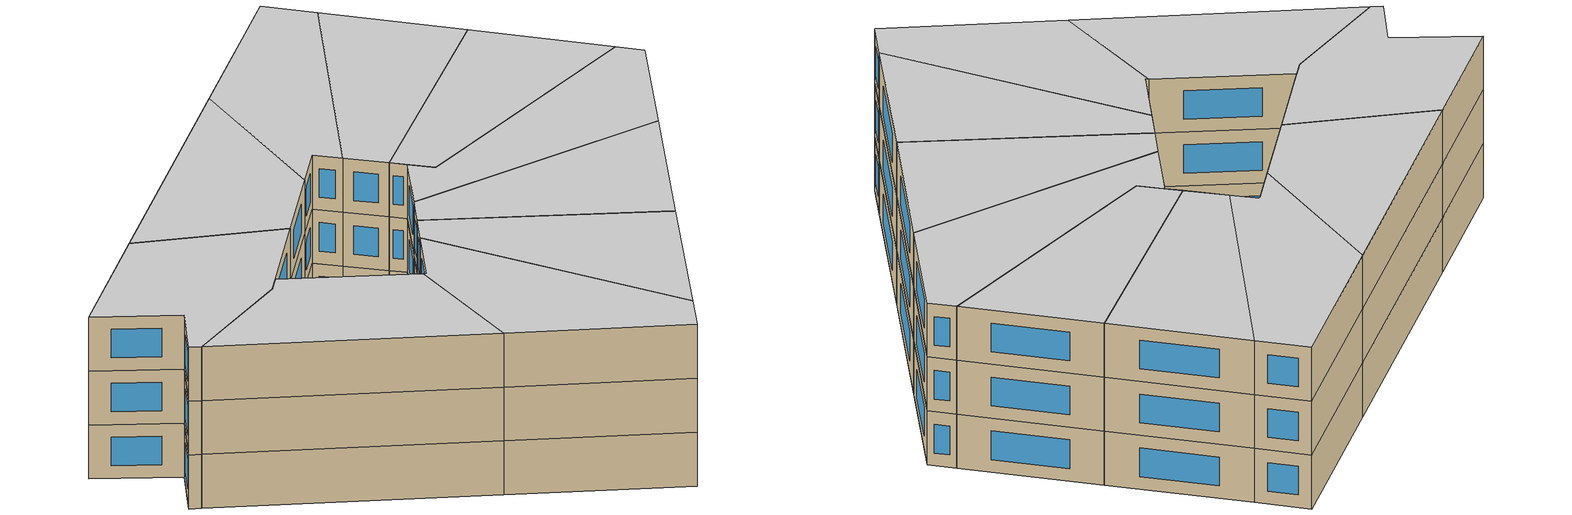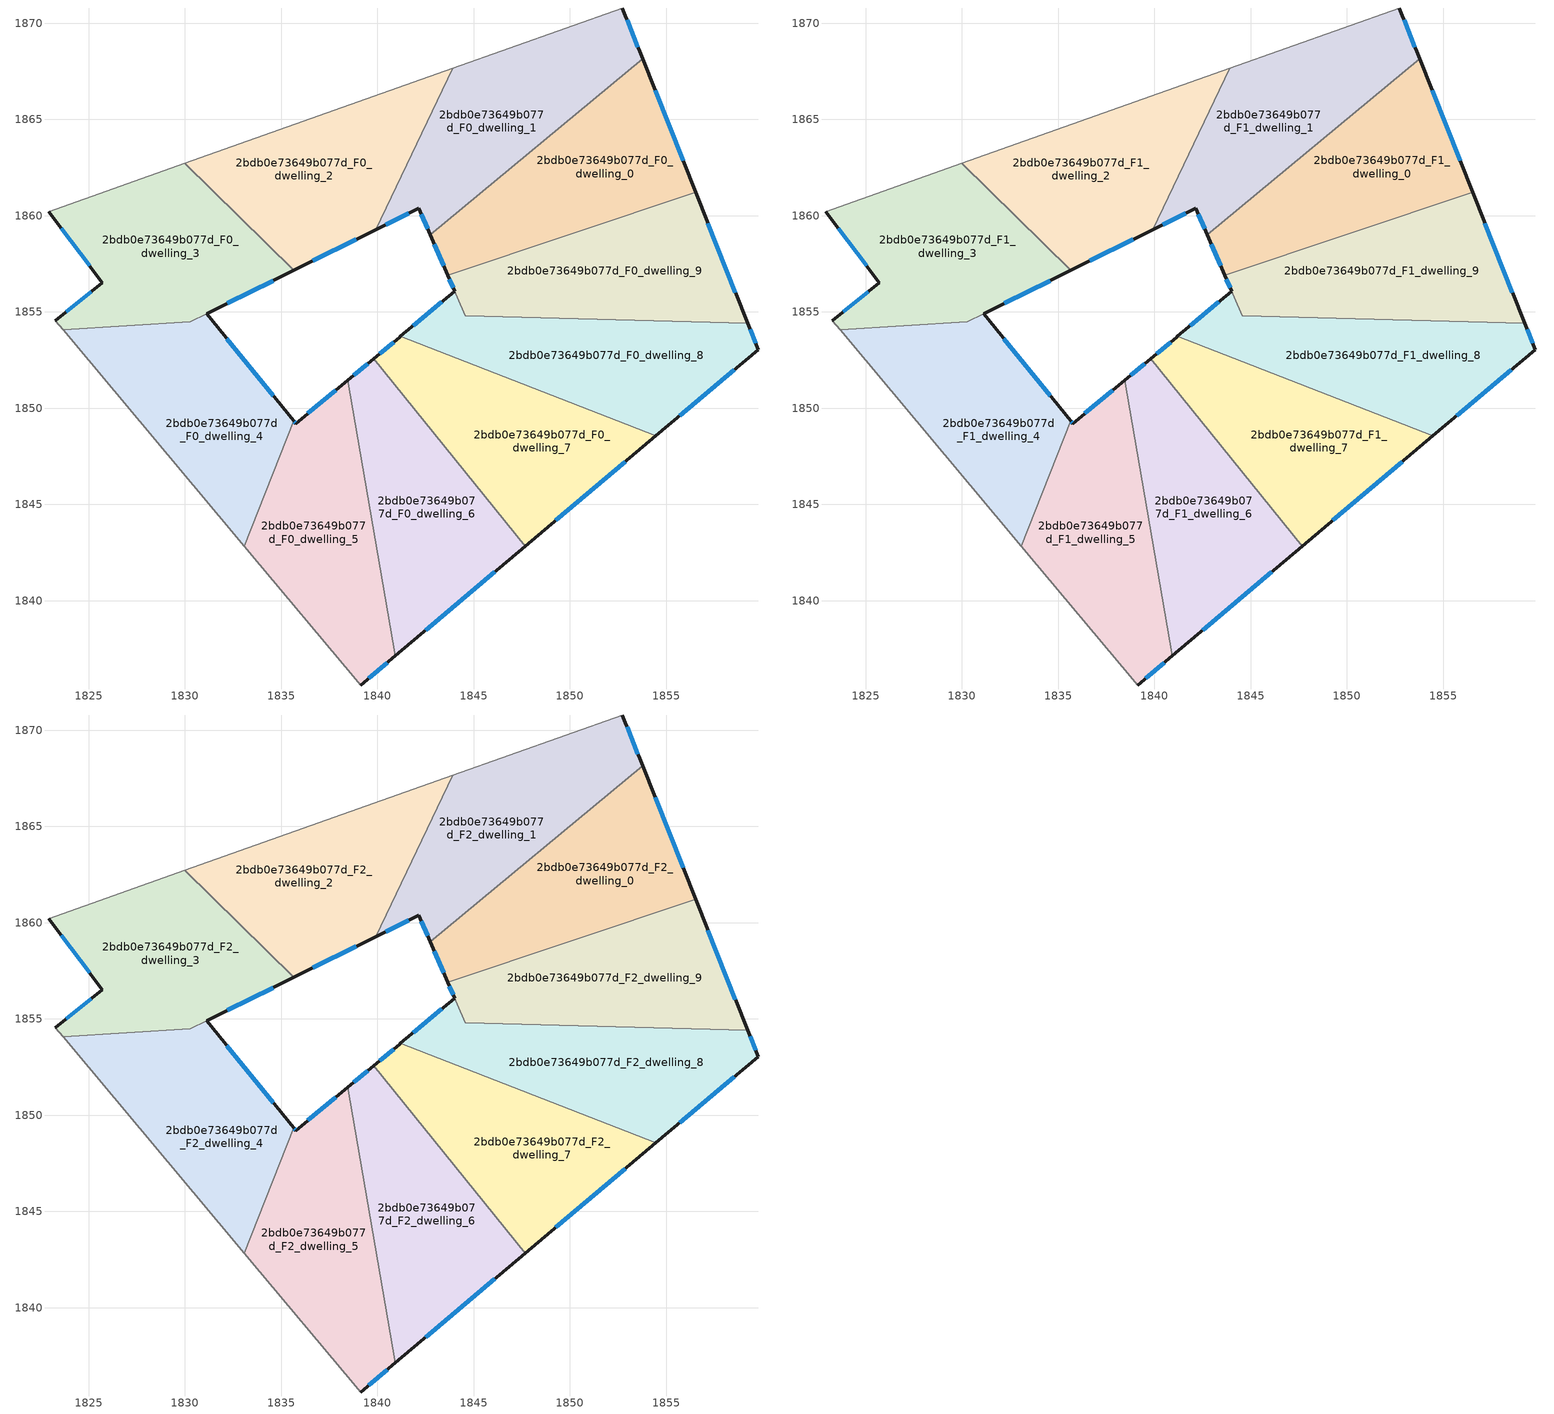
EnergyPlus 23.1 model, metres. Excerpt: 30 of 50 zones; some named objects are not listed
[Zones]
2bdb0e73649b077d_F0_dwelling_0
 floor ground (EU_floor_Construction): 1853.78,1868.14 1856.53,1861.22 1843.67,1856.91 1842.75,1859.01 z0
 wall outside (EU_wall_Construction): 1842.75,1859.01 1843.66,1856.91 / 1856.53,1861.22 1853.78,1868.14 z0:3
 wall to 2bdb0e73649b077d_F0_dwelling_1 (EU_wall_Construction): 1853.78,1868.14 1842.75,1859.01 z0:3
 wall to 2bdb0e73649b077d_F0_dwelling_9 (EU_wall_Construction): 1843.67,1856.91 1856.53,1861.22 z0:3
 window (EU_Window_Construction): 1842.96,1858.51 1843.44,1857.4 / 1855.89,1862.84 1854.43,1866.51 z0.7:2.3
 roof outside (EU_roof_Construction): 1843.67,1856.91 1842.75,1859.01 1843.66,1856.91 z3
2bdb0e73649b077d_F0_dwelling_1
 floor ground (EU_floor_Construction): 1852.73,1870.79 1853.78,1868.14 1842.75,1859.01 1842.15,1860.39 1839.92,1859.28 1843.91,1867.66 z0
 wall outside (EU_wall_Construction): 1839.92,1859.28 1842.15,1860.39 1842.75,1859.01 / 1853.78,1868.14 1852.73,1870.79 z0:3
 wall adiabatic (EU_wall_Construction): 1852.73,1870.79 1843.91,1867.66 z0:3
 wall to 2bdb0e73649b077d_F0_dwelling_2 (EU_wall_Construction): 1843.91,1867.66 1839.92,1859.28 z0:3
 window (EU_Window_Construction): 1842.29,1860.06 1842.61,1859.33 / 1840.44,1859.54 1841.63,1860.13 / 1853.54,1868.76 1852.98,1870.17 z0.7:2.3
2bdb0e73649b077d_F0_dwelling_2
 floor ground (EU_floor_Construction): 1843.91,1867.66 1839.92,1859.28 1835.65,1857.16 1830,1862.72 z0
 wall outside (EU_wall_Construction): 1835.65,1857.16 1839.92,1859.28 z0:3
 wall adiabatic (EU_wall_Construction): 1843.91,1867.66 1830,1862.72 z0:3
 wall to 2bdb0e73649b077d_F0_dwelling_3 (EU_wall_Construction): 1830,1862.72 1835.65,1857.16 z0:3
 window (EU_Window_Construction): 1836.65,1857.66 1838.92,1858.78 z0.7:2.3
2bdb0e73649b077d_F0_dwelling_3
 floor ground (EU_floor_Construction): 1835.65,1857.16 1830.28,1854.49 1823.68,1854.08 1823.28,1854.55 1825.72,1856.53 1822.94,1860.21 1830,1862.72 z0
 wall outside (EU_wall_Construction): 1822.94,1860.21 1825.72,1856.53 1823.28,1854.55 / 1831.13,1854.91 1835.65,1857.16 z0:3
 wall adiabatic (EU_wall_Construction): 1823.28,1854.55 1823.68,1854.08 / 1830,1862.72 1822.94,1860.21 z0:3
 wall to 2bdb0e73649b077d_F0_dwelling_4 (EU_wall_Construction): 1823.68,1854.08 1830.28,1854.49 1831.13,1854.91 z0:3
 window (EU_Window_Construction): 1825.15,1856.06 1823.85,1855.01 / 1823.59,1859.34 1825.07,1857.39 / 1832.19,1855.44 1834.59,1856.63 z0.7:2.3
2bdb0e73649b077d_F0_dwelling_4
 floor ground (EU_floor_Construction): 1831.13,1854.91 1835.65,1849.34 1833.09,1842.83 1823.68,1854.08 1830.28,1854.49 z0
 wall outside (EU_wall_Construction): 1835.65,1849.34 1831.13,1854.91 z0:3
 wall adiabatic (EU_wall_Construction): 1823.68,1854.08 1833.09,1842.83 z0:3
 wall to 2bdb0e73649b077d_F0_dwelling_5 (EU_wall_Construction): 1833.09,1842.83 1835.65,1849.34 z0:3
 window (EU_Window_Construction): 1834.59,1850.65 1832.19,1853.6 z0.7:2.3
2bdb0e73649b077d_F0_dwelling_5
 floor ground (EU_floor_Construction): 1838.47,1851.46 1840.92,1837.13 1839.13,1835.62 1833.09,1842.83 1835.65,1849.34 1835.76,1849.2 z0
 wall outside (EU_wall_Construction): 1838.47,1851.46 1835.76,1849.2 1835.65,1849.34 / 1839.13,1835.62 1840.92,1837.13 z0:3
 wall adiabatic (EU_wall_Construction): 1833.09,1842.83 1839.13,1835.62 z0:3
 wall to 2bdb0e73649b077d_F0_dwelling_6 (EU_wall_Construction): 1840.92,1837.13 1838.47,1851.46 z0:3
 window (EU_Window_Construction): 1835.74,1849.23 1835.68,1849.31 / 1837.83,1850.93 1836.4,1849.73 / 1839.55,1835.97 1840.5,1836.78 z0.7:2.3
2bdb0e73649b077d_F0_dwelling_6
 floor ground (EU_floor_Construction): 1839.81,1852.57 1847.68,1842.83 1840.92,1837.13 1838.47,1851.46 z0
 wall outside (EU_wall_Construction): 1839.81,1852.57 1838.47,1851.46 / 1840.92,1837.13 1847.68,1842.83 z0:3
 wall to 2bdb0e73649b077d_F0_dwelling_7 (EU_wall_Construction): 1847.68,1842.83 1839.81,1852.57 z0:3
 window (EU_Window_Construction): 1839.49,1852.31 1838.79,1851.72 / 1842.51,1838.47 1846.09,1841.49 z0.7:2.3
2bdb0e73649b077d_F0_dwelling_7
 floor ground (EU_floor_Construction): 1854.48,1848.57 1847.68,1842.83 1839.81,1852.57 1841.16,1853.69 1841.2,1853.73 z0
 wall outside (EU_wall_Construction): 1841.2,1853.73 1841.16,1853.69 1839.81,1852.57 / 1847.68,1842.83 1854.48,1848.57 z0:3
 wall to 2bdb0e73649b077d_F0_dwelling_8 (EU_wall_Construction): 1854.48,1848.57 1841.2,1853.73 z0:3
 window (EU_Window_Construction): 1849.27,1844.18 1852.88,1847.22 / 1840.84,1853.43 1840.13,1852.83 z0.7:2.3
2bdb0e73649b077d_F0_dwelling_8
 floor ground (EU_floor_Construction): 1859.24,1854.41 1859.78,1853.04 1854.48,1848.57 1841.2,1853.73 1844.02,1856.07 1843.66,1856.91 1843.67,1856.91 1844.56,1854.79 z0
 wall outside (EU_wall_Construction): 1843.66,1856.91 1844.02,1856.07 1841.2,1853.73 / 1854.48,1848.57 1859.78,1853.04 1859.24,1854.41 z0:3
 wall to 2bdb0e73649b077d_F0_dwelling_9 (EU_wall_Construction): 1859.24,1854.41 1844.56,1854.79 1843.67,1856.91 z0:3
 window (EU_Window_Construction): 1843.74,1856.71 1843.93,1856.27 / 1859.65,1853.36 1859.37,1854.09 / 1855.72,1849.62 1858.54,1851.99 / 1843.36,1855.52 1841.86,1854.28 z0.7:2.3
2bdb0e73649b077d_F0_dwelling_9
 floor ground (EU_floor_Construction): 1856.53,1861.22 1859.24,1854.41 1844.56,1854.79 1843.67,1856.91 z0
 wall outside (EU_wall_Construction): 1859.24,1854.41 1856.53,1861.22 z0:3
 window (EU_Window_Construction): 1858.6,1856.01 1857.17,1859.62 z0.7:2.3
2bdb0e73649b077d_F1_dwelling_0
 floor to 2bdb0e73649b077d_F0_dwelling_0 (EU_floor_Construction): 1853.78,1868.14 1856.53,1861.22 1843.67,1856.91 1842.75,1859.01 z3
 wall outside (EU_wall_Construction): 1842.75,1859.01 1843.66,1856.91 / 1856.53,1861.22 1853.78,1868.14 z3:6
 wall to 2bdb0e73649b077d_F1_dwelling_1 (EU_wall_Construction): 1853.78,1868.14 1842.75,1859.01 z3:6
 wall to 2bdb0e73649b077d_F1_dwelling_9 (EU_wall_Construction): 1843.67,1856.91 1856.53,1861.22 z3:6
 window (EU_Window_Construction): 1842.96,1858.51 1843.44,1857.4 / 1855.89,1862.84 1854.43,1866.51 z3.7:5.3
 roof outside (EU_roof_Construction): 1843.67,1856.91 1842.75,1859.01 1843.66,1856.91 z6
2bdb0e73649b077d_F1_dwelling_1
 floor to 2bdb0e73649b077d_F0_dwelling_1 (EU_floor_Construction): 1852.73,1870.79 1853.78,1868.14 1842.75,1859.01 1842.15,1860.39 1839.92,1859.28 1843.91,1867.66 z3
 wall outside (EU_wall_Construction): 1839.92,1859.28 1842.15,1860.39 1842.75,1859.01 / 1853.78,1868.14 1852.73,1870.79 z3:6
 wall adiabatic (EU_wall_Construction): 1852.73,1870.79 1843.91,1867.66 z3:6
 wall to 2bdb0e73649b077d_F1_dwelling_2 (EU_wall_Construction): 1843.91,1867.66 1839.92,1859.28 z3:6
 window (EU_Window_Construction): 1842.29,1860.06 1842.61,1859.33 / 1840.44,1859.54 1841.63,1860.13 / 1853.54,1868.76 1852.98,1870.17 z3.7:5.3
2bdb0e73649b077d_F1_dwelling_2
 floor to 2bdb0e73649b077d_F0_dwelling_2 (EU_floor_Construction): 1843.91,1867.66 1839.92,1859.28 1835.65,1857.16 1830,1862.72 z3
 wall outside (EU_wall_Construction): 1835.65,1857.16 1839.92,1859.28 z3:6
 wall adiabatic (EU_wall_Construction): 1843.91,1867.66 1830,1862.72 z3:6
 wall to 2bdb0e73649b077d_F1_dwelling_3 (EU_wall_Construction): 1830,1862.72 1835.65,1857.16 z3:6
 window (EU_Window_Construction): 1836.65,1857.66 1838.92,1858.78 z3.7:5.3
2bdb0e73649b077d_F1_dwelling_3
 floor to 2bdb0e73649b077d_F0_dwelling_3 (EU_floor_Construction): 1835.65,1857.16 1830.28,1854.49 1823.68,1854.08 1823.28,1854.55 1825.72,1856.53 1822.94,1860.21 1830,1862.72 z3
 wall outside (EU_wall_Construction): 1822.94,1860.21 1825.72,1856.53 1823.28,1854.55 / 1831.13,1854.91 1835.65,1857.16 z3:6
 wall adiabatic (EU_wall_Construction): 1823.28,1854.55 1823.68,1854.08 / 1830,1862.72 1822.94,1860.21 z3:6
 wall to 2bdb0e73649b077d_F1_dwelling_4 (EU_wall_Construction): 1823.68,1854.08 1830.28,1854.49 1831.13,1854.91 z3:6
 window (EU_Window_Construction): 1825.15,1856.06 1823.85,1855.01 / 1823.59,1859.34 1825.07,1857.39 / 1832.19,1855.44 1834.59,1856.63 z3.7:5.3
2bdb0e73649b077d_F1_dwelling_4
 floor to 2bdb0e73649b077d_F0_dwelling_4 (EU_floor_Construction): 1831.13,1854.91 1835.65,1849.34 1833.09,1842.83 1823.68,1854.08 1830.28,1854.49 z3
 wall outside (EU_wall_Construction): 1835.65,1849.34 1831.13,1854.91 z3:6
 wall adiabatic (EU_wall_Construction): 1823.68,1854.08 1833.09,1842.83 z3:6
 wall to 2bdb0e73649b077d_F1_dwelling_5 (EU_wall_Construction): 1833.09,1842.83 1835.65,1849.34 z3:6
 window (EU_Window_Construction): 1834.59,1850.65 1832.19,1853.6 z3.7:5.3
2bdb0e73649b077d_F1_dwelling_5
 floor to 2bdb0e73649b077d_F0_dwelling_5 (EU_floor_Construction): 1838.47,1851.46 1840.92,1837.13 1839.13,1835.62 1833.09,1842.83 1835.65,1849.34 1835.76,1849.2 z3
 wall outside (EU_wall_Construction): 1838.47,1851.46 1835.76,1849.2 1835.65,1849.34 / 1839.13,1835.62 1840.92,1837.13 z3:6
 wall adiabatic (EU_wall_Construction): 1833.09,1842.83 1839.13,1835.62 z3:6
 wall to 2bdb0e73649b077d_F1_dwelling_6 (EU_wall_Construction): 1840.92,1837.13 1838.47,1851.46 z3:6
 window (EU_Window_Construction): 1835.74,1849.23 1835.68,1849.31 / 1837.83,1850.93 1836.4,1849.73 / 1839.55,1835.97 1840.5,1836.78 z3.7:5.3
2bdb0e73649b077d_F1_dwelling_6
 floor to 2bdb0e73649b077d_F0_dwelling_6 (EU_floor_Construction): 1839.81,1852.57 1847.68,1842.83 1840.92,1837.13 1838.47,1851.46 z3
 wall outside (EU_wall_Construction): 1839.81,1852.57 1838.47,1851.46 / 1840.92,1837.13 1847.68,1842.83 z3:6
 wall to 2bdb0e73649b077d_F1_dwelling_7 (EU_wall_Construction): 1847.68,1842.83 1839.81,1852.57 z3:6
 window (EU_Window_Construction): 1839.49,1852.31 1838.79,1851.72 / 1842.51,1838.47 1846.09,1841.49 z3.7:5.3
2bdb0e73649b077d_F1_dwelling_7
 floor to 2bdb0e73649b077d_F0_dwelling_7 (EU_floor_Construction): 1854.48,1848.57 1847.68,1842.83 1839.81,1852.57 1841.16,1853.69 1841.2,1853.73 z3
 wall outside (EU_wall_Construction): 1841.2,1853.73 1841.16,1853.69 1839.81,1852.57 / 1847.68,1842.83 1854.48,1848.57 z3:6
 wall to 2bdb0e73649b077d_F1_dwelling_8 (EU_wall_Construction): 1854.48,1848.57 1841.2,1853.73 z3:6
 window (EU_Window_Construction): 1849.27,1844.18 1852.88,1847.22 / 1840.84,1853.43 1840.13,1852.83 z3.7:5.3
2bdb0e73649b077d_F1_dwelling_8
 floor to 2bdb0e73649b077d_F0_dwelling_8 (EU_floor_Construction): 1859.24,1854.41 1859.78,1853.04 1854.48,1848.57 1841.2,1853.73 1844.02,1856.07 1843.66,1856.91 1843.67,1856.91 1844.56,1854.79 z3
 wall outside (EU_wall_Construction): 1843.66,1856.91 1844.02,1856.07 1841.2,1853.73 / 1854.48,1848.57 1859.78,1853.04 1859.24,1854.41 z3:6
 wall to 2bdb0e73649b077d_F1_dwelling_9 (EU_wall_Construction): 1859.24,1854.41 1844.56,1854.79 1843.67,1856.91 z3:6
 window (EU_Window_Construction): 1843.74,1856.71 1843.93,1856.27 / 1859.65,1853.36 1859.37,1854.09 / 1855.72,1849.62 1858.54,1851.99 / 1843.36,1855.52 1841.86,1854.28 z3.7:5.3
2bdb0e73649b077d_F1_dwelling_9
 floor to 2bdb0e73649b077d_F0_dwelling_9 (EU_floor_Construction): 1856.53,1861.22 1859.24,1854.41 1844.56,1854.79 1843.67,1856.91 z3
 wall outside (EU_wall_Construction): 1859.24,1854.41 1856.53,1861.22 z3:6
 window (EU_Window_Construction): 1858.6,1856.01 1857.17,1859.62 z3.7:5.3
2bdb0e73649b077d_F2_dwelling_0
 floor to 2bdb0e73649b077d_F1_dwelling_0 (EU_floor_Construction): 1853.78,1868.14 1856.53,1861.22 1843.67,1856.91 1842.75,1859.01 z6
 wall outside (EU_wall_Construction): 1842.75,1859.01 1843.66,1856.91 / 1856.53,1861.22 1853.78,1868.14 z6:9
 wall to 2bdb0e73649b077d_F2_dwelling_1 (EU_wall_Construction): 1853.78,1868.14 1842.75,1859.01 z6:9
 wall to 2bdb0e73649b077d_F2_dwelling_9 (EU_wall_Construction): 1843.67,1856.91 1856.53,1861.22 z6:9
 window (EU_Window_Construction): 1842.96,1858.51 1843.44,1857.4 / 1855.89,1862.84 1854.43,1866.51 z6.7:8.3
 ceiling to 2bdb0e73649b077d_F3_dwelling_0 (EU_floor_Construction): 1856.53,1861.22 1853.78,1868.14 1842.75,1859.01 1843.67,1856.91 z9
 roof outside (EU_roof_Construction): 1843.67,1856.91 1842.75,1859.01 1843.66,1856.91 z9
2bdb0e73649b077d_F2_dwelling_1
 floor to 2bdb0e73649b077d_F1_dwelling_1 (EU_floor_Construction): 1852.73,1870.79 1853.78,1868.14 1842.75,1859.01 1842.15,1860.39 1839.92,1859.28 1843.91,1867.66 z6
 wall outside (EU_wall_Construction): 1839.92,1859.28 1842.15,1860.39 1842.75,1859.01 / 1853.78,1868.14 1852.73,1870.79 z6:9
 wall adiabatic (EU_wall_Construction): 1852.73,1870.79 1843.91,1867.66 z6:9
 wall to 2bdb0e73649b077d_F2_dwelling_2 (EU_wall_Construction): 1843.91,1867.66 1839.92,1859.28 z6:9
 window (EU_Window_Construction): 1842.29,1860.06 1842.61,1859.33 / 1840.44,1859.54 1841.63,1860.13 / 1853.54,1868.76 1852.98,1870.17 z6.7:8.3
 ceiling to 2bdb0e73649b077d_F3_dwelling_1 (EU_floor_Construction): 1853.78,1868.14 1852.73,1870.79 1843.91,1867.66 1839.92,1859.28 1842.15,1860.39 1842.75,1859.01 z9
2bdb0e73649b077d_F2_dwelling_2
 floor to 2bdb0e73649b077d_F1_dwelling_2 (EU_floor_Construction): 1843.91,1867.66 1839.92,1859.28 1835.65,1857.16 1830,1862.72 z6
 wall outside (EU_wall_Construction): 1835.65,1857.16 1839.92,1859.28 z6:9
 wall adiabatic (EU_wall_Construction): 1843.91,1867.66 1830,1862.72 z6:9
 wall to 2bdb0e73649b077d_F2_dwelling_3 (EU_wall_Construction): 1830,1862.72 1835.65,1857.16 z6:9
 window (EU_Window_Construction): 1836.65,1857.66 1838.92,1858.78 z6.7:8.3
 ceiling to 2bdb0e73649b077d_F3_dwelling_2 (EU_floor_Construction): 1839.92,1859.28 1843.91,1867.66 1830,1862.72 1835.65,1857.16 z9
2bdb0e73649b077d_F2_dwelling_3
 floor to 2bdb0e73649b077d_F1_dwelling_3 (EU_floor_Construction): 1835.65,1857.16 1830.28,1854.49 1823.68,1854.08 1823.28,1854.55 1825.72,1856.53 1822.94,1860.21 1830,1862.72 z6
 wall outside (EU_wall_Construction): 1822.94,1860.21 1825.72,1856.53 1823.28,1854.55 / 1831.13,1854.91 1835.65,1857.16 z6:9
 wall adiabatic (EU_wall_Construction): 1823.28,1854.55 1823.68,1854.08 / 1830,1862.72 1822.94,1860.21 z6:9
 wall to 2bdb0e73649b077d_F2_dwelling_4 (EU_wall_Construction): 1823.68,1854.08 1830.28,1854.49 1831.13,1854.91 z6:9
 window (EU_Window_Construction): 1825.15,1856.06 1823.85,1855.01 / 1823.59,1859.34 1825.07,1857.39 / 1832.19,1855.44 1834.59,1856.63 z6.7:8.3
 ceiling to 2bdb0e73649b077d_F3_dwelling_3 (EU_floor_Construction): 1835.65,1857.16 1830,1862.72 1822.94,1860.21 1825.72,1856.53 1823.28,1854.55 1823.68,1854.08 1830.28,1854.49 z9
2bdb0e73649b077d_F2_dwelling_4
 floor to 2bdb0e73649b077d_F1_dwelling_4 (EU_floor_Construction): 1831.13,1854.91 1835.65,1849.34 1833.09,1842.83 1823.68,1854.08 1830.28,1854.49 z6
 wall outside (EU_wall_Construction): 1835.65,1849.34 1831.13,1854.91 z6:9
 wall adiabatic (EU_wall_Construction): 1823.68,1854.08 1833.09,1842.83 z6:9
 wall to 2bdb0e73649b077d_F2_dwelling_5 (EU_wall_Construction): 1833.09,1842.83 1835.65,1849.34 z6:9
 window (EU_Window_Construction): 1834.59,1850.65 1832.19,1853.6 z6.7:8.3
 ceiling to 2bdb0e73649b077d_F3_dwelling_4 (EU_floor_Construction): 1833.09,1842.83 1835.65,1849.34 1831.13,1854.91 1830.28,1854.49 1823.68,1854.08 z9
2bdb0e73649b077d_F2_dwelling_5
 floor to 2bdb0e73649b077d_F1_dwelling_5 (EU_floor_Construction): 1838.47,1851.46 1840.92,1837.13 1839.13,1835.62 1833.09,1842.83 1835.65,1849.34 1835.76,1849.2 z6
 wall outside (EU_wall_Construction): 1838.47,1851.46 1835.76,1849.2 1835.65,1849.34 / 1839.13,1835.62 1840.92,1837.13 z6:9
 wall adiabatic (EU_wall_Construction): 1833.09,1842.83 1839.13,1835.62 z6:9
 wall to 2bdb0e73649b077d_F2_dwelling_6 (EU_wall_Construction): 1840.92,1837.13 1838.47,1851.46 z6:9
 window (EU_Window_Construction): 1835.74,1849.23 1835.68,1849.31 / 1837.83,1850.93 1836.4,1849.73 / 1839.55,1835.97 1840.5,1836.78 z6.7:8.3
 ceiling to 2bdb0e73649b077d_F3_dwelling_5 (EU_floor_Construction): 1840.92,1837.13 1838.47,1851.46 1835.76,1849.2 1835.65,1849.34 1833.09,1842.83 1839.13,1835.62 z9
2bdb0e73649b077d_F2_dwelling_6
 floor to 2bdb0e73649b077d_F1_dwelling_6 (EU_floor_Construction): 1839.81,1852.57 1847.68,1842.83 1840.92,1837.13 1838.47,1851.46 z6
 wall outside (EU_wall_Construction): 1839.81,1852.57 1838.47,1851.46 / 1840.92,1837.13 1847.68,1842.83 z6:9
 wall to 2bdb0e73649b077d_F2_dwelling_7 (EU_wall_Construction): 1847.68,1842.83 1839.81,1852.57 z6:9
 window (EU_Window_Construction): 1839.49,1852.31 1838.79,1851.72 / 1842.51,1838.47 1846.09,1841.49 z6.7:8.3
 ceiling to 2bdb0e73649b077d_F3_dwelling_6 (EU_floor_Construction): 1847.68,1842.83 1839.81,1852.57 1838.47,1851.46 1840.92,1837.13 z9
2bdb0e73649b077d_F2_dwelling_7
 floor to 2bdb0e73649b077d_F1_dwelling_7 (EU_floor_Construction): 1854.48,1848.57 1847.68,1842.83 1839.81,1852.57 1841.16,1853.69 1841.2,1853.73 z6
 wall outside (EU_wall_Construction): 1841.2,1853.73 1841.16,1853.69 1839.81,1852.57 / 1847.68,1842.83 1854.48,1848.57 z6:9
 wall to 2bdb0e73649b077d_F2_dwelling_8 (EU_wall_Construction): 1854.48,1848.57 1841.2,1853.73 z6:9
 window (EU_Window_Construction): 1849.27,1844.18 1852.88,1847.22 / 1840.84,1853.43 1840.13,1852.83 z6.7:8.3
 ceiling to 2bdb0e73649b077d_F3_dwelling_7 (EU_floor_Construction): 1854.48,1848.57 1841.2,1853.73 1841.16,1853.69 1839.81,1852.57 1847.68,1842.83 z9
2bdb0e73649b077d_F2_dwelling_8
 floor to 2bdb0e73649b077d_F1_dwelling_8 (EU_floor_Construction): 1859.24,1854.41 1859.78,1853.04 1854.48,1848.57 1841.2,1853.73 1844.02,1856.07 1843.66,1856.91 1843.67,1856.91 1844.56,1854.79 z6
 wall outside (EU_wall_Construction): 1843.66,1856.91 1844.02,1856.07 1841.2,1853.73 / 1854.48,1848.57 1859.78,1853.04 1859.24,1854.41 z6:9
 wall to 2bdb0e73649b077d_F2_dwelling_9 (EU_wall_Construction): 1859.24,1854.41 1844.56,1854.79 1843.67,1856.91 z6:9
 window (EU_Window_Construction): 1843.74,1856.71 1843.93,1856.27 / 1859.65,1853.36 1859.37,1854.09 / 1855.72,1849.62 1858.54,1851.99 / 1843.36,1855.52 1841.86,1854.28 z6.7:8.3
 ceiling to 2bdb0e73649b077d_F3_dwelling_8 (EU_floor_Construction): 1859.78,1853.04 1859.24,1854.41 1844.56,1854.79 1843.67,1856.91 1843.66,1856.91 1844.02,1856.07 1841.2,1853.73 1854.48,1848.57 z9
2bdb0e73649b077d_F2_dwelling_9
 floor to 2bdb0e73649b077d_F1_dwelling_9 (EU_floor_Construction): 1856.53,1861.22 1859.24,1854.41 1844.56,1854.79 1843.67,1856.91 z6
 wall outside (EU_wall_Construction): 1859.24,1854.41 1856.53,1861.22 z6:9
 window (EU_Window_Construction): 1858.6,1856.01 1857.17,1859.62 z6.7:8.3
 ceiling to 2bdb0e73649b077d_F3_dwelling_9 (EU_floor_Construction): 1859.24,1854.41 1856.53,1861.22 1843.67,1856.91 1844.56,1854.79 z9
[Building]
EU S2 Campaign: North Axis=0; Terrain=City; Solar Distribution=FullExterior
[Site:Location]
Budapest.Ferenc.Liszt.Intl.AP: Latitude=47.437; Longitude=19.256; Time Zone=1; Elevation=185
[SizingPeriod:WeatherFileDays]
AnnualSizingPeriod: Begin Month=1; Begin Day of Month=1; End Month=12; End Day of Month=31; Day of Week for Start Day=Monday; Use Weather File Daylight Saving Period=No; Use Weather File Rain and Snow Indicators=No
[MATERIAL]
EU_InternalMass_Material: Roughness=MediumRough; Thickness=0.1; Conductivity=1; Density=1800; Specific Heat=900; Thermal Absorptance=0.9; Solar Absorptance=0.7; Visible Absorptance=0.7
[MATERIAL:NOMASS] Roughness=MediumRough; Thermal Absorptance=0.9; Solar Absorptance=0.7; Visible Absorptance=0.7
Name | Thermal Resistance
EU_wall_NoMass | 0.832559
EU_roof_NoMass | 1.39638
EU_floor_NoMass | 0.872794
[WINDOWMATERIAL:SIMPLEGLAZINGSYSTEM]
EU_Window_SimpleGlazing: UFactor=2.79869; Solar Heat Gain Coefficient=0.75; Visible Transmittance=0.75
[CONSTRUCTION]
EU_wall_Construction: EU_wall_NoMass
EU_roof_Construction: EU_roof_NoMass
EU_floor_Construction: EU_floor_NoMass
EU_Window_Construction: EU_Window_SimpleGlazing
EU_InternalMass_Construction: EU_InternalMass_Material
[ZONE] Type=1; Multiplier=1; Ceiling Height=autocalculate; Floor Area=autocalculate; Part of Total Floor Area=Yes
Name | Volume
2bdb0e73649b077d_F0_dwelling_0; 2bdb0e73649b077d_F1_dwelling_0; 2bdb0e73649b077d_F2_dwelling_0 | 198.723
2bdb0e73649b077d_F0_dwelling_1; 2bdb0e73649b077d_F1_dwelling_1; 2bdb0e73649b077d_F2_dwelling_1 | 198.781
2bdb0e73649b077d_F0_dwelling_2 | 198.768
2bdb0e73649b077d_F1_dwelling_2; 2bdb0e73649b077d_F2_dwelling_2 | 198.769
2bdb0e73649b077d_F0_dwelling_3; 2bdb0e73649b077d_F1_dwelling_3; 2bdb0e73649b077d_F2_dwelling_3 | 198.146
2bdb0e73649b077d_F0_dwelling_4 | 199.381
2bdb0e73649b077d_F1_dwelling_4; 2bdb0e73649b077d_F2_dwelling_4 | 199.382
2bdb0e73649b077d_F0_dwelling_5; 2bdb0e73649b077d_F1_dwelling_5; 2bdb0e73649b077d_F2_dwelling_5 | 198.783
2bdb0e73649b077d_F0_dwelling_6 | 198.732
2bdb0e73649b077d_F1_dwelling_6; 2bdb0e73649b077d_F2_dwelling_6 | 198.731
2bdb0e73649b077d_F0_dwelling_7 | 200.965
2bdb0e73649b077d_F1_dwelling_7; 2bdb0e73649b077d_F2_dwelling_7 | 200.966
2bdb0e73649b077d_F0_dwelling_8; 2bdb0e73649b077d_F1_dwelling_8; 2bdb0e73649b077d_F2_dwelling_8 | 200.428
2bdb0e73649b077d_F0_dwelling_9; 2bdb0e73649b077d_F1_dwelling_9; 2bdb0e73649b077d_F2_dwelling_9 | 194.917
[INTERNALMASS] Construction=EU_InternalMass_Construction
Name | Zone or ZoneList | Surface Area
2bdb0e73649b077d_F0_dwelling_0_EU_InternalMass | 2bdb0e73649b077d_F0_dwelling_0 | 66.2534
2bdb0e73649b077d_F0_dwelling_1_EU_InternalMass | 2bdb0e73649b077d_F0_dwelling_1 | 66.2606
2bdb0e73649b077d_F0_dwelling_2_EU_InternalMass | 2bdb0e73649b077d_F0_dwelling_2 | 66.2561
2bdb0e73649b077d_F0_dwelling_3_EU_InternalMass | 2bdb0e73649b077d_F0_dwelling_3 | 66.0493
2bdb0e73649b077d_F0_dwelling_4_EU_InternalMass | 2bdb0e73649b077d_F0_dwelling_4 | 66.4618
2bdb0e73649b077d_F0_dwelling_5_EU_InternalMass | 2bdb0e73649b077d_F0_dwelling_5 | 66.2609
2bdb0e73649b077d_F0_dwelling_6_EU_InternalMass | 2bdb0e73649b077d_F0_dwelling_6 | 66.2438
2bdb0e73649b077d_F0_dwelling_7_EU_InternalMass | 2bdb0e73649b077d_F0_dwelling_7 | 66.9854
2bdb0e73649b077d_F0_dwelling_8_EU_InternalMass | 2bdb0e73649b077d_F0_dwelling_8 | 66.8155
2bdb0e73649b077d_F0_dwelling_9_EU_InternalMass | 2bdb0e73649b077d_F0_dwelling_9 | 64.9779
2bdb0e73649b077d_F1_dwelling_0_EU_InternalMass | 2bdb0e73649b077d_F1_dwelling_0 | 66.2534
2bdb0e73649b077d_F1_dwelling_1_EU_InternalMass | 2bdb0e73649b077d_F1_dwelling_1 | 66.2606
2bdb0e73649b077d_F1_dwelling_2_EU_InternalMass | 2bdb0e73649b077d_F1_dwelling_2 | 66.2561
2bdb0e73649b077d_F1_dwelling_3_EU_InternalMass | 2bdb0e73649b077d_F1_dwelling_3 | 66.0493
2bdb0e73649b077d_F1_dwelling_4_EU_InternalMass | 2bdb0e73649b077d_F1_dwelling_4 | 66.4618
2bdb0e73649b077d_F1_dwelling_5_EU_InternalMass | 2bdb0e73649b077d_F1_dwelling_5 | 66.2609
2bdb0e73649b077d_F1_dwelling_6_EU_InternalMass | 2bdb0e73649b077d_F1_dwelling_6 | 66.2438
2bdb0e73649b077d_F1_dwelling_7_EU_InternalMass | 2bdb0e73649b077d_F1_dwelling_7 | 66.9854
2bdb0e73649b077d_F1_dwelling_8_EU_InternalMass | 2bdb0e73649b077d_F1_dwelling_8 | 66.8155
2bdb0e73649b077d_F1_dwelling_9_EU_InternalMass | 2bdb0e73649b077d_F1_dwelling_9 | 64.9779
2bdb0e73649b077d_F2_dwelling_0_EU_InternalMass | 2bdb0e73649b077d_F2_dwelling_0 | 66.2534
2bdb0e73649b077d_F2_dwelling_1_EU_InternalMass | 2bdb0e73649b077d_F2_dwelling_1 | 66.2606
2bdb0e73649b077d_F2_dwelling_2_EU_InternalMass | 2bdb0e73649b077d_F2_dwelling_2 | 66.2561
2bdb0e73649b077d_F2_dwelling_3_EU_InternalMass | 2bdb0e73649b077d_F2_dwelling_3 | 66.0493
2bdb0e73649b077d_F2_dwelling_4_EU_InternalMass | 2bdb0e73649b077d_F2_dwelling_4 | 66.4618
2bdb0e73649b077d_F2_dwelling_5_EU_InternalMass | 2bdb0e73649b077d_F2_dwelling_5 | 66.2609
2bdb0e73649b077d_F2_dwelling_6_EU_InternalMass | 2bdb0e73649b077d_F2_dwelling_6 | 66.2438
2bdb0e73649b077d_F2_dwelling_7_EU_InternalMass | 2bdb0e73649b077d_F2_dwelling_7 | 66.9854
2bdb0e73649b077d_F2_dwelling_8_EU_InternalMass | 2bdb0e73649b077d_F2_dwelling_8 | 66.8155
2bdb0e73649b077d_F2_dwelling_9_EU_InternalMass | 2bdb0e73649b077d_F2_dwelling_9 | 64.9779
[OTHEREQUIPMENT] Fuel Type=Electricity; Design Level Calculation Method=Watts/Area; Power per Zone Floor Area=1; Fraction Latent=0; Fraction Radiant=0; Fraction Lost=0; Carbon Dioxide Generation Rate=0; EndUse Subcategory=EU_Step8_InternalGains
Name | Zone or ZoneList or Space or SpaceList | Schedule
EU_Step8_InternalGain_2bdb0e73649b077d_F0_dwelling_0_f000 | 2bdb0e73649b077d_F0_dwelling_0 | EU_Step8_GainSchedule_2bdb0e73649b077d_F0_dwelling_0_f000
EU_Step8_InternalGain_2bdb0e73649b077d_F0_dwelling_1_f000 | 2bdb0e73649b077d_F0_dwelling_1 | EU_Step8_GainSchedule_2bdb0e73649b077d_F0_dwelling_1_f000
EU_Step8_InternalGain_2bdb0e73649b077d_F0_dwelling_2_f000 | 2bdb0e73649b077d_F0_dwelling_2 | EU_Step8_GainSchedule_2bdb0e73649b077d_F0_dwelling_2_f000
EU_Step8_InternalGain_2bdb0e73649b077d_F0_dwelling_3_f000 | 2bdb0e73649b077d_F0_dwelling_3 | EU_Step8_GainSchedule_2bdb0e73649b077d_F0_dwelling_3_f000
EU_Step8_InternalGain_2bdb0e73649b077d_F0_dwelling_4_f000 | 2bdb0e73649b077d_F0_dwelling_4 | EU_Step8_GainSchedule_2bdb0e73649b077d_F0_dwelling_4_f000
EU_Step8_InternalGain_2bdb0e73649b077d_F0_dwelling_5_f000 | 2bdb0e73649b077d_F0_dwelling_5 | EU_Step8_GainSchedule_2bdb0e73649b077d_F0_dwelling_5_f000
EU_Step8_InternalGain_2bdb0e73649b077d_F0_dwelling_6_f000 | 2bdb0e73649b077d_F0_dwelling_6 | EU_Step8_GainSchedule_2bdb0e73649b077d_F0_dwelling_6_f000
EU_Step8_InternalGain_2bdb0e73649b077d_F0_dwelling_7_f000 | 2bdb0e73649b077d_F0_dwelling_7 | EU_Step8_GainSchedule_2bdb0e73649b077d_F0_dwelling_7_f000
EU_Step8_InternalGain_2bdb0e73649b077d_F0_dwelling_8_f000 | 2bdb0e73649b077d_F0_dwelling_8 | EU_Step8_GainSchedule_2bdb0e73649b077d_F0_dwelling_8_f000
EU_Step8_InternalGain_2bdb0e73649b077d_F0_dwelling_9_f000 | 2bdb0e73649b077d_F0_dwelling_9 | EU_Step8_GainSchedule_2bdb0e73649b077d_F0_dwelling_9_f000
EU_Step8_InternalGain_2bdb0e73649b077d_F1_dwelling_0_f000 | 2bdb0e73649b077d_F1_dwelling_0 | EU_Step8_GainSchedule_2bdb0e73649b077d_F1_dwelling_0_f000
EU_Step8_InternalGain_2bdb0e73649b077d_F1_dwelling_1_f000 | 2bdb0e73649b077d_F1_dwelling_1 | EU_Step8_GainSchedule_2bdb0e73649b077d_F1_dwelling_1_f000
EU_Step8_InternalGain_2bdb0e73649b077d_F1_dwelling_2_f000 | 2bdb0e73649b077d_F1_dwelling_2 | EU_Step8_GainSchedule_2bdb0e73649b077d_F1_dwelling_2_f000
EU_Step8_InternalGain_2bdb0e73649b077d_F1_dwelling_3_f000 | 2bdb0e73649b077d_F1_dwelling_3 | EU_Step8_GainSchedule_2bdb0e73649b077d_F1_dwelling_3_f000
EU_Step8_InternalGain_2bdb0e73649b077d_F1_dwelling_4_f000 | 2bdb0e73649b077d_F1_dwelling_4 | EU_Step8_GainSchedule_2bdb0e73649b077d_F1_dwelling_4_f000
EU_Step8_InternalGain_2bdb0e73649b077d_F1_dwelling_5_f000 | 2bdb0e73649b077d_F1_dwelling_5 | EU_Step8_GainSchedule_2bdb0e73649b077d_F1_dwelling_5_f000
EU_Step8_InternalGain_2bdb0e73649b077d_F1_dwelling_6_f000 | 2bdb0e73649b077d_F1_dwelling_6 | EU_Step8_GainSchedule_2bdb0e73649b077d_F1_dwelling_6_f000
EU_Step8_InternalGain_2bdb0e73649b077d_F1_dwelling_7_f000 | 2bdb0e73649b077d_F1_dwelling_7 | EU_Step8_GainSchedule_2bdb0e73649b077d_F1_dwelling_7_f000
EU_Step8_InternalGain_2bdb0e73649b077d_F1_dwelling_8_f000 | 2bdb0e73649b077d_F1_dwelling_8 | EU_Step8_GainSchedule_2bdb0e73649b077d_F1_dwelling_8_f000
EU_Step8_InternalGain_2bdb0e73649b077d_F1_dwelling_9_f000 | 2bdb0e73649b077d_F1_dwelling_9 | EU_Step8_GainSchedule_2bdb0e73649b077d_F1_dwelling_9_f000
EU_Step8_InternalGain_2bdb0e73649b077d_F2_dwelling_0_f000 | 2bdb0e73649b077d_F2_dwelling_0 | EU_Step8_GainSchedule_2bdb0e73649b077d_F2_dwelling_0_f000
EU_Step8_InternalGain_2bdb0e73649b077d_F2_dwelling_1_f000 | 2bdb0e73649b077d_F2_dwelling_1 | EU_Step8_GainSchedule_2bdb0e73649b077d_F2_dwelling_1_f000
EU_Step8_InternalGain_2bdb0e73649b077d_F2_dwelling_2_f000 | 2bdb0e73649b077d_F2_dwelling_2 | EU_Step8_GainSchedule_2bdb0e73649b077d_F2_dwelling_2_f000
EU_Step8_InternalGain_2bdb0e73649b077d_F2_dwelling_3_f000 | 2bdb0e73649b077d_F2_dwelling_3 | EU_Step8_GainSchedule_2bdb0e73649b077d_F2_dwelling_3_f000
EU_Step8_InternalGain_2bdb0e73649b077d_F2_dwelling_4_f000 | 2bdb0e73649b077d_F2_dwelling_4 | EU_Step8_GainSchedule_2bdb0e73649b077d_F2_dwelling_4_f000
EU_Step8_InternalGain_2bdb0e73649b077d_F2_dwelling_5_f000 | 2bdb0e73649b077d_F2_dwelling_5 | EU_Step8_GainSchedule_2bdb0e73649b077d_F2_dwelling_5_f000
EU_Step8_InternalGain_2bdb0e73649b077d_F2_dwelling_6_f000 | 2bdb0e73649b077d_F2_dwelling_6 | EU_Step8_GainSchedule_2bdb0e73649b077d_F2_dwelling_6_f000
EU_Step8_InternalGain_2bdb0e73649b077d_F2_dwelling_7_f000 | 2bdb0e73649b077d_F2_dwelling_7 | EU_Step8_GainSchedule_2bdb0e73649b077d_F2_dwelling_7_f000
EU_Step8_InternalGain_2bdb0e73649b077d_F2_dwelling_8_f000 | 2bdb0e73649b077d_F2_dwelling_8 | EU_Step8_GainSchedule_2bdb0e73649b077d_F2_dwelling_8_f000
EU_Step8_InternalGain_2bdb0e73649b077d_F2_dwelling_9_f000 | 2bdb0e73649b077d_F2_dwelling_9 | EU_Step8_GainSchedule_2bdb0e73649b077d_F2_dwelling_9_f000
[ZONEVENTILATION:DESIGNFLOWRATE] Schedule=EU_AlwaysOn; Design Flow Rate Calculation Method=AirChanges/Hour; Air Changes per Hour=0.475469; Ventilation Type=Natural; Fan Pressure Rise=0; Fan Total Efficiency=1; Constant Term Coefficient=1; Temperature Term Coefficient=0; Velocity Term Coefficient=0; Velocity Squared Term Coefficient=0; Minimum Indoor Temperature=-100; Maximum Indoor Temperature=100; Delta Temperature=-100; Minimum Outdoor Temperature=-100; Maximum Outdoor Temperature=100; Maximum Wind Speed=40
Name | Zone or ZoneList or Space or SpaceList
EU_ConstantAir_2bdb0e73649b077d_F0_dwelling_0 | 2bdb0e73649b077d_F0_dwelling_0
EU_ConstantAir_2bdb0e73649b077d_F0_dwelling_1 | 2bdb0e73649b077d_F0_dwelling_1
EU_ConstantAir_2bdb0e73649b077d_F0_dwelling_2 | 2bdb0e73649b077d_F0_dwelling_2
EU_ConstantAir_2bdb0e73649b077d_F0_dwelling_3 | 2bdb0e73649b077d_F0_dwelling_3
EU_ConstantAir_2bdb0e73649b077d_F0_dwelling_4 | 2bdb0e73649b077d_F0_dwelling_4
EU_ConstantAir_2bdb0e73649b077d_F0_dwelling_5 | 2bdb0e73649b077d_F0_dwelling_5
EU_ConstantAir_2bdb0e73649b077d_F0_dwelling_6 | 2bdb0e73649b077d_F0_dwelling_6
EU_ConstantAir_2bdb0e73649b077d_F0_dwelling_7 | 2bdb0e73649b077d_F0_dwelling_7
EU_ConstantAir_2bdb0e73649b077d_F0_dwelling_8 | 2bdb0e73649b077d_F0_dwelling_8
EU_ConstantAir_2bdb0e73649b077d_F0_dwelling_9 | 2bdb0e73649b077d_F0_dwelling_9
EU_ConstantAir_2bdb0e73649b077d_F1_dwelling_0 | 2bdb0e73649b077d_F1_dwelling_0
EU_ConstantAir_2bdb0e73649b077d_F1_dwelling_1 | 2bdb0e73649b077d_F1_dwelling_1
EU_ConstantAir_2bdb0e73649b077d_F1_dwelling_2 | 2bdb0e73649b077d_F1_dwelling_2
EU_ConstantAir_2bdb0e73649b077d_F1_dwelling_3 | 2bdb0e73649b077d_F1_dwelling_3
EU_ConstantAir_2bdb0e73649b077d_F1_dwelling_4 | 2bdb0e73649b077d_F1_dwelling_4
EU_ConstantAir_2bdb0e73649b077d_F1_dwelling_5 | 2bdb0e73649b077d_F1_dwelling_5
EU_ConstantAir_2bdb0e73649b077d_F1_dwelling_6 | 2bdb0e73649b077d_F1_dwelling_6
EU_ConstantAir_2bdb0e73649b077d_F1_dwelling_7 | 2bdb0e73649b077d_F1_dwelling_7
EU_ConstantAir_2bdb0e73649b077d_F1_dwelling_8 | 2bdb0e73649b077d_F1_dwelling_8
EU_ConstantAir_2bdb0e73649b077d_F1_dwelling_9 | 2bdb0e73649b077d_F1_dwelling_9
EU_ConstantAir_2bdb0e73649b077d_F2_dwelling_0 | 2bdb0e73649b077d_F2_dwelling_0
EU_ConstantAir_2bdb0e73649b077d_F2_dwelling_1 | 2bdb0e73649b077d_F2_dwelling_1
EU_ConstantAir_2bdb0e73649b077d_F2_dwelling_2 | 2bdb0e73649b077d_F2_dwelling_2
EU_ConstantAir_2bdb0e73649b077d_F2_dwelling_3 | 2bdb0e73649b077d_F2_dwelling_3
EU_ConstantAir_2bdb0e73649b077d_F2_dwelling_4 | 2bdb0e73649b077d_F2_dwelling_4
EU_ConstantAir_2bdb0e73649b077d_F2_dwelling_5 | 2bdb0e73649b077d_F2_dwelling_5
EU_ConstantAir_2bdb0e73649b077d_F2_dwelling_6 | 2bdb0e73649b077d_F2_dwelling_6
EU_ConstantAir_2bdb0e73649b077d_F2_dwelling_7 | 2bdb0e73649b077d_F2_dwelling_7
EU_ConstantAir_2bdb0e73649b077d_F2_dwelling_8 | 2bdb0e73649b077d_F2_dwelling_8
EU_ConstantAir_2bdb0e73649b077d_F2_dwelling_9 | 2bdb0e73649b077d_F2_dwelling_9
[HVACTEMPLATE:THERMOSTAT] Constant Heating Setpoint=20; Constant Cooling Setpoint=50
EU_HeatOnly_2bdb0e73649b077d_F0_dwelling_0; EU_HeatOnly_2bdb0e73649b077d_F0_dwelling_1; EU_HeatOnly_2bdb0e73649b077d_F0_dwelling_2; EU_HeatOnly_2bdb0e73649b077d_F0_dwelling_3; EU_HeatOnly_2bdb0e73649b077d_F0_dwelling_4; EU_HeatOnly_2bdb0e73649b077d_F0_dwelling_5; EU_HeatOnly_2bdb0e73649b077d_F0_dwelling_6; EU_HeatOnly_2bdb0e73649b077d_F0_dwelling_7; EU_HeatOnly_2bdb0e73649b077d_F0_dwelling_8; EU_HeatOnly_2bdb0e73649b077d_F0_dwelling_9; EU_HeatOnly_2bdb0e73649b077d_F1_dwelling_0; EU_HeatOnly_2bdb0e73649b077d_F1_dwelling_1; EU_HeatOnly_2bdb0e73649b077d_F1_dwelling_2; EU_HeatOnly_2bdb0e73649b077d_F1_dwelling_3; EU_HeatOnly_2bdb0e73649b077d_F1_dwelling_4; EU_HeatOnly_2bdb0e73649b077d_F1_dwelling_5; EU_HeatOnly_2bdb0e73649b077d_F1_dwelling_6; EU_HeatOnly_2bdb0e73649b077d_F1_dwelling_7; EU_HeatOnly_2bdb0e73649b077d_F1_dwelling_8
[HVACTEMPLATE:ZONE:IDEALLOADSAIRSYSTEM] System Availability Schedule=EU_AlwaysOn; Maximum Heating Supply Air Temperature=50; Minimum Cooling Supply Air Temperature=13; Maximum Heating Supply Air Humidity Ratio=0.0156; Minimum Cooling Supply Air Humidity Ratio=0.0077; Heating Limit=NoLimit; Cooling Limit=NoLimit; Heating Availability Schedule=EU_AlwaysOn; Cooling Availability Schedule=EU_CoolingOff; Dehumidification Control Type=ConstantSensibleHeatRatio; Cooling Sensible Heat Ratio=0.7; Dehumidification Setpoint=60; Humidification Control Type=None; Humidification Setpoint=30; Outdoor Air Method=None; Outdoor Air Flow Rate per Person=0.00944; Outdoor Air Flow Rate per Zone Floor Area=0; Outdoor Air Flow Rate per Zone=0; Demand Controlled Ventilation Type=None; Outdoor Air Economizer Type=NoEconomizer; Heat Recovery Type=None; Sensible Heat Recovery Effectiveness=0.7; Latent Heat Recovery Effectiveness=0.65
Name | Template Thermostat
2bdb0e73649b077d_F0_dwelling_0 | EU_HeatOnly_2bdb0e73649b077d_F0_dwelling_0
2bdb0e73649b077d_F0_dwelling_1 | EU_HeatOnly_2bdb0e73649b077d_F0_dwelling_1
2bdb0e73649b077d_F0_dwelling_2 | EU_HeatOnly_2bdb0e73649b077d_F0_dwelling_2
2bdb0e73649b077d_F0_dwelling_3 | EU_HeatOnly_2bdb0e73649b077d_F0_dwelling_3
2bdb0e73649b077d_F0_dwelling_4 | EU_HeatOnly_2bdb0e73649b077d_F0_dwelling_4
2bdb0e73649b077d_F0_dwelling_5 | EU_HeatOnly_2bdb0e73649b077d_F0_dwelling_5
2bdb0e73649b077d_F0_dwelling_6 | EU_HeatOnly_2bdb0e73649b077d_F0_dwelling_6
2bdb0e73649b077d_F0_dwelling_7 | EU_HeatOnly_2bdb0e73649b077d_F0_dwelling_7
2bdb0e73649b077d_F0_dwelling_8 | EU_HeatOnly_2bdb0e73649b077d_F0_dwelling_8
2bdb0e73649b077d_F0_dwelling_9 | EU_HeatOnly_2bdb0e73649b077d_F0_dwelling_9
2bdb0e73649b077d_F1_dwelling_0 | EU_HeatOnly_2bdb0e73649b077d_F1_dwelling_0
2bdb0e73649b077d_F1_dwelling_1 | EU_HeatOnly_2bdb0e73649b077d_F1_dwelling_1
2bdb0e73649b077d_F1_dwelling_2 | EU_HeatOnly_2bdb0e73649b077d_F1_dwelling_2
2bdb0e73649b077d_F1_dwelling_3 | EU_HeatOnly_2bdb0e73649b077d_F1_dwelling_3
2bdb0e73649b077d_F1_dwelling_4 | EU_HeatOnly_2bdb0e73649b077d_F1_dwelling_4
2bdb0e73649b077d_F1_dwelling_5 | EU_HeatOnly_2bdb0e73649b077d_F1_dwelling_5
2bdb0e73649b077d_F1_dwelling_6 | EU_HeatOnly_2bdb0e73649b077d_F1_dwelling_6
2bdb0e73649b077d_F1_dwelling_7 | EU_HeatOnly_2bdb0e73649b077d_F1_dwelling_7
2bdb0e73649b077d_F1_dwelling_8 | EU_HeatOnly_2bdb0e73649b077d_F1_dwelling_8
2bdb0e73649b077d_F1_dwelling_9 | EU_HeatOnly_2bdb0e73649b077d_F1_dwelling_9
2bdb0e73649b077d_F2_dwelling_0 | EU_HeatOnly_2bdb0e73649b077d_F2_dwelling_0
2bdb0e73649b077d_F2_dwelling_1 | EU_HeatOnly_2bdb0e73649b077d_F2_dwelling_1
2bdb0e73649b077d_F2_dwelling_2 | EU_HeatOnly_2bdb0e73649b077d_F2_dwelling_2
2bdb0e73649b077d_F2_dwelling_3 | EU_HeatOnly_2bdb0e73649b077d_F2_dwelling_3
2bdb0e73649b077d_F2_dwelling_4 | EU_HeatOnly_2bdb0e73649b077d_F2_dwelling_4
2bdb0e73649b077d_F2_dwelling_5 | EU_HeatOnly_2bdb0e73649b077d_F2_dwelling_5
2bdb0e73649b077d_F2_dwelling_6 | EU_HeatOnly_2bdb0e73649b077d_F2_dwelling_6
2bdb0e73649b077d_F2_dwelling_7 | EU_HeatOnly_2bdb0e73649b077d_F2_dwelling_7
2bdb0e73649b077d_F2_dwelling_8 | EU_HeatOnly_2bdb0e73649b077d_F2_dwelling_8
2bdb0e73649b077d_F2_dwelling_9 | EU_HeatOnly_2bdb0e73649b077d_F2_dwelling_9
[SIZING:ZONE] Zone Cooling Design Supply Air Temperature Input Method=SupplyAirTemperature; Zone Cooling Design Supply Air Temperature=13; Zone Heating Design Supply Air Temperature Input Method=SupplyAirTemperature; Zone Heating Design Supply Air Temperature=50; Zone Cooling Design Supply Air Humidity Ratio=0.008; Zone Heating Design Supply Air Humidity Ratio=0.008; Cooling Design Air Flow Method=DesignDay; Cooling Design Air Flow Rate=0; Cooling Minimum Air Flow per Zone Floor Area=0.000762; Cooling Minimum Air Flow=0; Cooling Minimum Air Flow Fraction=0.2; Heating Design Air Flow Method=DesignDay; Heating Design Air Flow Rate=0; Heating Maximum Air Flow per Zone Floor Area=0.002032; Heating Maximum Air Flow=0.141576; Heating Maximum Air Flow Fraction=0.3; Account for Dedicated Outdoor Air System=No; Dedicated Outdoor Air System Control Strategy=NeutralSupplyAir; Dedicated Outdoor Air Low Setpoint Temperature for Design=autosize; Dedicated Outdoor Air High Setpoint Temperature for Design=autosize; Zone Load Sizing Method=Sensible Load Only No Latent Load; Zone Latent Cooling Design Supply Air Humidity Ratio Input Method=HumidityRatioDifference; Zone Cooling Design Supply Air Humidity Ratio Difference=0.005; Zone Latent Heating Design Supply Air Humidity Ratio Input Method=HumidityRatioDifference; Zone Humidification Design Supply Air Humidity Ratio Difference=0.005
2bdb0e73649b077d_F0_dwelling_0; 2bdb0e73649b077d_F0_dwelling_1; 2bdb0e73649b077d_F0_dwelling_2; 2bdb0e73649b077d_F0_dwelling_3; 2bdb0e73649b077d_F0_dwelling_4; 2bdb0e73649b077d_F0_dwelling_5; 2bdb0e73649b077d_F0_dwelling_6; 2bdb0e73649b077d_F0_dwelling_7; 2bdb0e73649b077d_F0_dwelling_8; 2bdb0e73649b077d_F0_dwelling_9; 2bdb0e73649b077d_F1_dwelling_0; 2bdb0e73649b077d_F1_dwelling_1; 2bdb0e73649b077d_F1_dwelling_2; 2bdb0e73649b077d_F1_dwelling_3; 2bdb0e73649b077d_F1_dwelling_4; 2bdb0e73649b077d_F1_dwelling_5; 2bdb0e73649b077d_F1_dwelling_6; 2bdb0e73649b077d_F1_dwelling_7; 2bdb0e73649b077d_F1_dwelling_8; 2bdb0e73649b077d_F1_dwelling_9; 2bdb0e73649b077d_F2_dwelling_0; 2bdb0e73649b077d_F2_dwelling_1; 2bdb0e73649b077d_F2_dwelling_2; 2bdb0e73649b077d_F2_dwelling_3; 2bdb0e73649b077d_F2_dwelling_4; 2bdb0e73649b077d_F2_dwelling_5; 2bdb0e73649b077d_F2_dwelling_6; 2bdb0e73649b077d_F2_dwelling_7; 2bdb0e73649b077d_F2_dwelling_8; 2bdb0e73649b077d_F2_dwelling_9
[SCHEDULE:CONSTANT]
Name | Hourly Value
EU_AlwaysOn | 1
EU_CoolingOff | 0
[SCHEDULE:FILE] Column Number=1; Rows to Skip at Top=0; Number of Hours of Data=8760; Column Separator=Comma; Interpolate to Timestep=No; Minutes per Item=60; Adjust Schedule for Daylight Savings=Yes
Name | File
EU_Step8_GainSchedule_2bdb0e73649b077d_F0_dwelling_0_f000 | ../../schedules/2bdb0e73649b077d/2bdb0e73649b077d_F0_dwelling_0_f000_gain.csv
EU_Step8_GainSchedule_2bdb0e73649b077d_F0_dwelling_1_f000 | ../../schedules/2bdb0e73649b077d/2bdb0e73649b077d_F0_dwelling_1_f000_gain.csv
EU_Step8_GainSchedule_2bdb0e73649b077d_F0_dwelling_2_f000 | ../../schedules/2bdb0e73649b077d/2bdb0e73649b077d_F0_dwelling_2_f000_gain.csv
EU_Step8_GainSchedule_2bdb0e73649b077d_F0_dwelling_3_f000 | ../../schedules/2bdb0e73649b077d/2bdb0e73649b077d_F0_dwelling_3_f000_gain.csv
EU_Step8_GainSchedule_2bdb0e73649b077d_F0_dwelling_4_f000 | ../../schedules/2bdb0e73649b077d/2bdb0e73649b077d_F0_dwelling_4_f000_gain.csv
EU_Step8_GainSchedule_2bdb0e73649b077d_F0_dwelling_5_f000 | ../../schedules/2bdb0e73649b077d/2bdb0e73649b077d_F0_dwelling_5_f000_gain.csv
EU_Step8_GainSchedule_2bdb0e73649b077d_F0_dwelling_6_f000 | ../../schedules/2bdb0e73649b077d/2bdb0e73649b077d_F0_dwelling_6_f000_gain.csv
EU_Step8_GainSchedule_2bdb0e73649b077d_F0_dwelling_7_f000 | ../../schedules/2bdb0e73649b077d/2bdb0e73649b077d_F0_dwelling_7_f000_gain.csv
EU_Step8_GainSchedule_2bdb0e73649b077d_F0_dwelling_8_f000 | ../../schedules/2bdb0e73649b077d/2bdb0e73649b077d_F0_dwelling_8_f000_gain.csv
EU_Step8_GainSchedule_2bdb0e73649b077d_F0_dwelling_9_f000 | ../../schedules/2bdb0e73649b077d/2bdb0e73649b077d_F0_dwelling_9_f000_gain.csv
EU_Step8_GainSchedule_2bdb0e73649b077d_F1_dwelling_0_f000 | ../../schedules/2bdb0e73649b077d/2bdb0e73649b077d_F1_dwelling_0_f000_gain.csv
EU_Step8_GainSchedule_2bdb0e73649b077d_F1_dwelling_1_f000 | ../../schedules/2bdb0e73649b077d/2bdb0e73649b077d_F1_dwelling_1_f000_gain.csv
EU_Step8_GainSchedule_2bdb0e73649b077d_F1_dwelling_2_f000 | ../../schedules/2bdb0e73649b077d/2bdb0e73649b077d_F1_dwelling_2_f000_gain.csv
EU_Step8_GainSchedule_2bdb0e73649b077d_F1_dwelling_3_f000 | ../../schedules/2bdb0e73649b077d/2bdb0e73649b077d_F1_dwelling_3_f000_gain.csv
EU_Step8_GainSchedule_2bdb0e73649b077d_F1_dwelling_4_f000 | ../../schedules/2bdb0e73649b077d/2bdb0e73649b077d_F1_dwelling_4_f000_gain.csv
EU_Step8_GainSchedule_2bdb0e73649b077d_F1_dwelling_5_f000 | ../../schedules/2bdb0e73649b077d/2bdb0e73649b077d_F1_dwelling_5_f000_gain.csv
EU_Step8_GainSchedule_2bdb0e73649b077d_F1_dwelling_6_f000 | ../../schedules/2bdb0e73649b077d/2bdb0e73649b077d_F1_dwelling_6_f000_gain.csv
EU_Step8_GainSchedule_2bdb0e73649b077d_F1_dwelling_7_f000 | ../../schedules/2bdb0e73649b077d/2bdb0e73649b077d_F1_dwelling_7_f000_gain.csv
EU_Step8_GainSchedule_2bdb0e73649b077d_F1_dwelling_8_f000 | ../../schedules/2bdb0e73649b077d/2bdb0e73649b077d_F1_dwelling_8_f000_gain.csv
EU_Step8_GainSchedule_2bdb0e73649b077d_F1_dwelling_9_f000 | ../../schedules/2bdb0e73649b077d/2bdb0e73649b077d_F1_dwelling_9_f000_gain.csv
EU_Step8_GainSchedule_2bdb0e73649b077d_F2_dwelling_0_f000 | ../../schedules/2bdb0e73649b077d/2bdb0e73649b077d_F2_dwelling_0_f000_gain.csv
EU_Step8_GainSchedule_2bdb0e73649b077d_F2_dwelling_1_f000 | ../../schedules/2bdb0e73649b077d/2bdb0e73649b077d_F2_dwelling_1_f000_gain.csv
EU_Step8_GainSchedule_2bdb0e73649b077d_F2_dwelling_2_f000 | ../../schedules/2bdb0e73649b077d/2bdb0e73649b077d_F2_dwelling_2_f000_gain.csv
EU_Step8_GainSchedule_2bdb0e73649b077d_F2_dwelling_3_f000 | ../../schedules/2bdb0e73649b077d/2bdb0e73649b077d_F2_dwelling_3_f000_gain.csv
EU_Step8_GainSchedule_2bdb0e73649b077d_F2_dwelling_4_f000 | ../../schedules/2bdb0e73649b077d/2bdb0e73649b077d_F2_dwelling_4_f000_gain.csv
EU_Step8_GainSchedule_2bdb0e73649b077d_F2_dwelling_5_f000 | ../../schedules/2bdb0e73649b077d/2bdb0e73649b077d_F2_dwelling_5_f000_gain.csv
EU_Step8_GainSchedule_2bdb0e73649b077d_F2_dwelling_6_f000 | ../../schedules/2bdb0e73649b077d/2bdb0e73649b077d_F2_dwelling_6_f000_gain.csv
EU_Step8_GainSchedule_2bdb0e73649b077d_F2_dwelling_7_f000 | ../../schedules/2bdb0e73649b077d/2bdb0e73649b077d_F2_dwelling_7_f000_gain.csv
EU_Step8_GainSchedule_2bdb0e73649b077d_F2_dwelling_8_f000 | ../../schedules/2bdb0e73649b077d/2bdb0e73649b077d_F2_dwelling_8_f000_gain.csv
EU_Step8_GainSchedule_2bdb0e73649b077d_F2_dwelling_9_f000 | ../../schedules/2bdb0e73649b077d/2bdb0e73649b077d_F2_dwelling_9_f000_gain.csv
